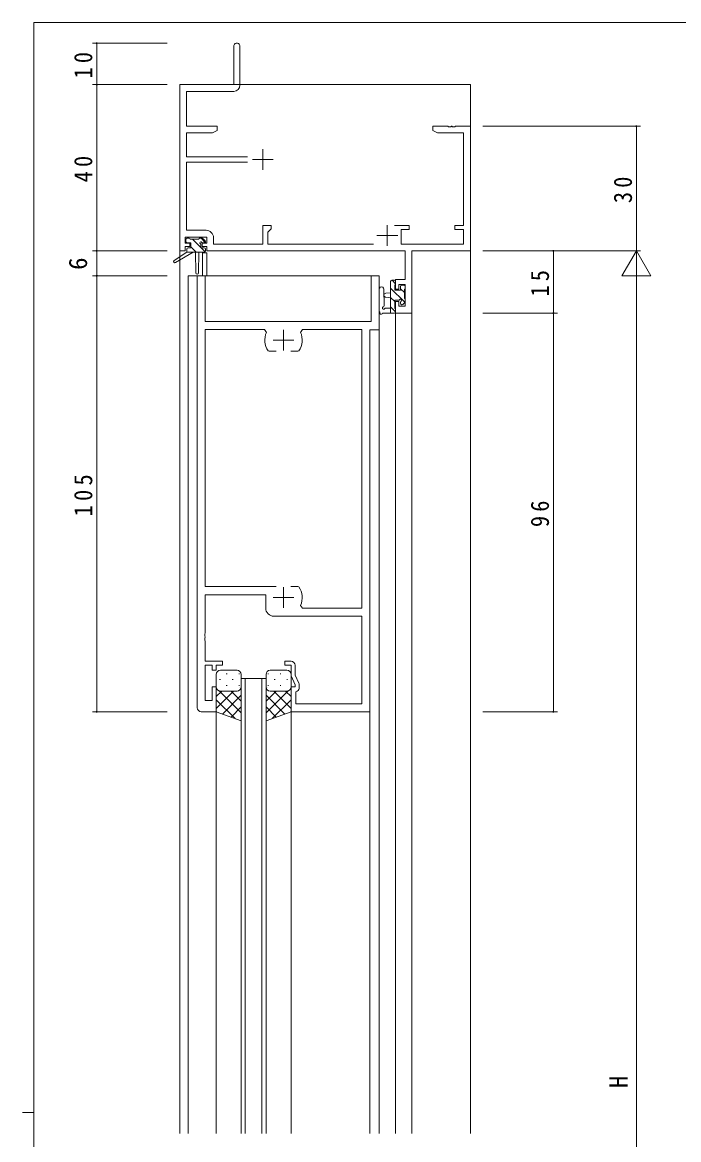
# Model space of a CAD drawing. Units: millimetres on the paper. Extents: x -397 to 397, y -282 to 282.
# Drawn here: x -396.7 to -238.6, y 10.3 to 279.3 of the extents above; entities that cross this region are included whole.
import ezdxf
from ezdxf.enums import TextEntityAlignment as Align

# ---------------------------------------------------------------- set-up
doc = ezdxf.new("R2010")
doc.units = ezdxf.units.MM
for name, color, linetype, lineweight in [('0-1_YKK_ZWAK', 7, 'Continuous', 18), ('0-3_YKK_11', 7, 'Continuous', 18), ('0-4_YKK_12', 2, 'Continuous', 18), ('0-5_YKK_13', 4, 'Continuous', 18), ('0-6_YKK_D', 6, 'Continuous', 18)]:
    doc.layers.add(name, color=color, linetype=linetype, lineweight=lineweight)
doc.styles.add('ＭＳ ゴシック', font='')
doc.styles.get('ＭＳ ゴシック').set_extended_font_data('MS Gothic')

msp = doc.modelspace()

# ---------------------------------------------------------------- linework, layer by layer
at = {"layer": '0-1_YKK_ZWAK'}
for p, q in [((-393.908, -245.688), (-393.908, 279.312)), ((376.092, 279.312), (-393.908, 279.312)), ((-396.708, 16.812), (-393.908, 16.812))]:
    msp.add_line(p, q, dxfattribs=at)
at = {"layer": '0-3_YKK_11'}
for p, q in [((-345.794, 264.312), (-345.794, 273.562)), ((-344.294, 273.562), (-344.294, 264.182)), ((-358.794, 264.312), (-345.794, 264.312)), ((-358.794, 224.312), (-358.794, 264.312)), ((-357.164, 262.682), (-357.164, 254.312)), ((-345.794, 262.682), (-357.164, 262.682)), ((-357.164, 254.312), (-349.794, 254.312)), ((-349.794, 253.312), (-350.885, 252.682)), ((-349.794, 254.312), (-349.794, 253.312)), ((-297.794, 254.312), (-294.252, 254.312)), ((-297.794, 253.312), (-297.794, 254.312)), ((-296.702, 252.682), (-297.794, 253.312)), ((-294.252, 254.312), (-294.069, 254.192)), ((-294.069, 254.192), (-293.519, 254.192)), ((-293.519, 254.192), (-293.335, 254.312)), ((-293.335, 254.312), (-293.252, 254.312)), ((-293.252, 254.312), (-293.069, 254.192)), ((-293.069, 254.192), (-292.519, 254.192)), ((-292.519, 254.192), (-292.335, 254.312)), ((-292.335, 254.312), (-288.794, 254.312)), ((-288.794, 254.312), (-288.794, 224.312)), ((-357.164, 252.682), (-357.164, 246.962)), ((-350.885, 252.682), (-357.164, 252.682)), ((-290.424, 252.682), (-296.702, 252.682)), ((-290.424, 230.412), (-290.424, 252.682)), ((-338.794, 248.812), (-338.794, 243.812)), ((-357.164, 246.962), (-342.494, 246.962)), ((-357.164, 245.662), (-357.164, 229.242)), ((-342.494, 245.662), (-357.164, 245.662)), ((-341.294, 246.312), (-336.294, 246.312)), ((-357.164, 229.242), (-352.464, 229.242)), ((-338.794, 230.412), (-336.794, 230.412)), ((-338.794, 225.942), (-338.794, 230.412)), ((-336.794, 229.612), (-337.594, 228.812)), ((-337.594, 228.812), (-337.594, 225.942)), ((-336.794, 230.412), (-336.794, 229.612)), ((-308.794, 230.512), (-308.794, 225.512)), ((-307.044, 230.412), (-303.494, 230.412)), ((-305.494, 229.412), (-305.494, 225.942)), ((-303.494, 229.412), (-305.494, 229.412)), ((-303.494, 230.412), (-303.494, 229.412)), ((-292.494, 230.412), (-290.424, 230.412)), ((-292.494, 229.412), (-292.494, 230.412)), ((-290.424, 229.412), (-292.494, 229.412)), ((-290.424, 225.942), (-290.424, 229.412)), ((-357.494, 227.612), (-357.494, 226.112)), ((-352.294, 227.612), (-357.494, 227.612)), ((-357.494, 226.112), (-356.394, 226.112)), ((-356.394, 226.112), (-356.394, 225.312)), ((-353.394, 226.112), (-352.294, 226.112)), ((-353.394, 225.312), (-353.394, 226.112)), ((-352.294, 226.112), (-352.294, 227.612)), ((-350.664, 227.442), (-350.664, 225.942)), ((-311.294, 228.012), (-306.294, 228.012)), ((-357.494, 224.312), (-358.794, 224.312)), ((-357.494, 225.312), (-357.494, 224.312)), ((-356.394, 225.312), (-357.494, 225.312)), ((-352.294, 225.312), (-353.394, 225.312)), ((-352.294, 224.312), (-352.294, 225.312)), ((-304.524, 224.312), (-352.294, 224.312)), ((-350.664, 225.942), (-338.794, 225.942)), ((-337.594, 225.942), (-312.144, 225.942)), ((-305.494, 225.942), (-290.424, 225.942)), ((-304.524, 217.412), (-304.524, 224.312)), ((-302.894, 224.312), (-302.894, 209.312)), ((-288.794, 224.312), (-302.894, 224.312)), ((-354.594, 218.312), (-352.664, 218.312)), ((-354.594, 114.312), (-354.594, 218.312)), ((-352.664, 218.312), (-352.664, 207.312)), ((-312.724, 218.312), (-310.794, 218.312)), ((-312.724, 207.312), (-312.724, 218.312)), ((-310.794, 218.312), (-310.794, 205.312)), ((-306.794, 217.412), (-304.524, 217.412)), ((-306.794, 215.112), (-306.794, 217.412)), ((-305.994, 216.212), (-305.994, 215.112)), ((-304.524, 216.212), (-305.994, 216.212)), ((-304.524, 210.942), (-304.524, 216.212)), ((-305.994, 215.112), (-306.794, 215.112)), ((-306.794, 212.112), (-305.994, 212.112)), ((-306.794, 209.312), (-306.794, 212.112)), ((-305.994, 212.112), (-305.994, 210.942)), ((-305.994, 210.942), (-304.524, 210.942)), ((-352.664, 207.312), (-312.724, 207.312)), ((-302.894, 209.312), (-306.794, 209.312)), ((-352.664, 205.382), (-338.345, 205.382)), ((-352.664, 143.512), (-352.664, 205.382)), ((-338.345, 205.382), (-337.89, 204.675)), ((-333.794, 200.312), (-333.794, 205.312)), ((-329.697, 204.675), (-329.242, 205.382)), ((-329.242, 205.382), (-314.924, 205.382)), ((-314.924, 205.382), (-314.924, 138.242)), ((-312.994, 205.312), (-312.994, 113.312)), ((-310.794, 205.312), (-312.994, 205.312)), ((-336.294, 202.812), (-331.294, 202.812)), ((-337.487, 200.241), (-337.24, 200.112)), ((-337.24, 200.112), (-335.544, 200.112)), ((-332.044, 200.112), (-330.347, 200.112)), ((-332.044, 200.112), (-330.347, 200.112)), ((-330.347, 200.112), (-330.101, 200.241)), ((-335.544, 143.512), (-352.664, 143.512)), ((-333.794, 138.312), (-333.794, 143.312)), ((-330.347, 143.512), (-332.044, 143.512)), ((-330.101, 143.384), (-330.347, 143.512)), ((-352.664, 141.512), (-352.664, 132.271)), ((-338.094, 141.512), (-352.664, 141.512)), ((-338.094, 138.312), (-338.094, 141.512)), ((-336.294, 140.812), (-331.294, 140.812)), ((-329.242, 138.242), (-329.697, 138.949)), ((-314.924, 138.242), (-329.242, 138.242)), ((-314.924, 136.312), (-336.094, 136.312)), ((-314.924, 115.242), (-314.924, 136.312)), ((-352.664, 132.271), (-352.784, 132.087)), ((-352.784, 132.087), (-352.784, 131.537)), ((-352.784, 131.537), (-352.664, 131.354)), ((-352.664, 131.271), (-352.784, 131.087)), ((-352.784, 131.087), (-352.784, 130.537)), ((-352.784, 130.537), (-352.664, 130.354)), ((-352.664, 131.354), (-352.664, 131.271)), ((-352.664, 130.354), (-352.664, 125.512)), ((-352.664, 125.512), (-348.494, 125.512)), ((-352.664, 124.512), (-352.664, 116.012)), ((-350.994, 124.512), (-352.664, 124.512)), ((-350.994, 123.312), (-350.994, 124.512)), ((-349.994, 124.512), (-349.994, 123.312)), ((-348.494, 124.512), (-349.994, 124.512)), ((-348.494, 125.512), (-348.494, 124.512)), ((-333.494, 125.512), (-331.994, 125.512)), ((-333.494, 124.512), (-333.494, 125.512)), ((-331.994, 124.512), (-333.494, 124.512)), ((-331.994, 121.957), (-331.994, 124.512)), ((-330.994, 124.512), (-330.994, 122.179)), ((-349.994, 123.312), (-350.994, 123.312)), ((-330.994, 119.812), (-331.994, 121.957)), ((-330.994, 122.179), (-330.087, 120.235)), ((-350.994, 119.312), (-349.994, 119.312)), ((-350.994, 116.012), (-350.994, 119.312)), ((-349.994, 119.312), (-349.994, 113.312)), ((-331.994, 119.312), (-330.994, 119.312)), ((-331.994, 113.312), (-331.994, 119.312)), ((-330.994, 119.312), (-330.994, 119.812)), ((-329.994, 119.812), (-329.994, 119.152)), ((-352.664, 116.012), (-350.994, 116.012)), ((-330.494, 118.286), (-330.794, 118.112)), ((-330.794, 118.112), (-330.794, 115.242)), ((-349.994, 113.312), (-353.594, 113.312)), ((-312.994, 113.312), (-331.994, 113.312)), ((-330.794, 115.242), (-314.924, 115.242))]:
    msp.add_line(p, q, dxfattribs=at)
for centre, radius, start, end in [((-345.044, 273.562), 0.75, 359.99999, 180.00001), ((-345.794, 264.182), 1.5, 270.00001, 359.99999), ((-352.464, 227.442), 1.8, 0.00001, 89.99999), ((-333.794, 202.812), 4.5, 155.54363, 214.84992), ((-333.794, 202.812), 4.5, 325.15008, 24.45637), ((-333.794, 140.812), 4.5, 335.54363, 34.84992), ((-336.094, 138.312), 2, 180.00001, 269.99999), ((-331.994, 124.512), 1, 0.00001, 89.99999), ((-330.994, 119.152), 1, 300, 0.00003), ((-330.994, 119.812), 1, 359.99999, 24.99997), ((-353.594, 114.312), 1, 180.00001, 269.99999)]:
    msp.add_arc(centre, radius, start, end, dxfattribs=at)
at = {"layer": '0-4_YKK_12'}
for p, q in [((-288.794, 264.312), (-358.794, 264.312)), ((-358.794, 264.312), (-358.794, 11.812)), ((-288.794, 264.312), (-288.794, 11.812)), ((-352.294, 223.812), (-353.294, 223.812)), ((-353.294, 223.812), (-353.294, 218.312)), ((-352.294, 223.812), (-352.294, 218.312)), ((-356.794, 218.312), (-356.794, 11.812)), ((-356.794, 218.312), (-310.794, 218.312)), ((-310.794, 218.312), (-310.794, 11.812)), ((-306.794, 209.312), (-302.894, 209.312)), ((-306.794, 209.312), (-306.794, 11.812)), ((-302.894, 209.312), (-302.894, 11.812)), ((-343.994, 121.312), (-337.994, 121.312)), ((-343.994, 11.812), (-343.994, 121.312)), ((-342.994, 121.312), (-342.994, 11.812)), ((-338.994, 11.812), (-338.994, 121.312)), ((-337.994, 121.312), (-337.994, 11.812)), ((-349.994, 113.312), (-349.994, 11.812)), ((-331.994, 113.312), (-331.994, 11.812)), ((-312.994, 113.612), (-312.994, 11.812))]:
    msp.add_line(p, q, dxfattribs=at)
at = {"layer": '0-5_YKK_13'}
for p, q in [((-357.294, 226.512), (-357.294, 227.012)), ((-357.052, 226.218), (-357.288, 226.454)), ((-356.994, 227.312), (-356.494, 227.312)), ((-356.094, 226.212), (-356.994, 226.212)), ((-356.294, 227.112), (-354.194, 227.112)), ((-356.094, 225.012), (-356.094, 226.212)), ((-353.694, 225.105), (-355.701, 227.112)), ((-353.994, 227.312), (-353.394, 227.312)), ((-352.663, 226.32), (-353.656, 227.312)), ((-352.894, 226.212), (-353.233, 226.212)), ((-353.181, 227.224), (-352.681, 226.724)), ((-357.094, 224.012), (-360.16, 221.962)), ((-355.594, 224.012), (-359.839, 221.455)), ((-357.094, 224.712), (-357.094, 224.012)), ((-357.091, 224.012), (-357.094, 224.015)), ((-352.894, 224.012), (-357.094, 224.012)), ((-356.794, 225.012), (-356.094, 225.012)), ((-354.846, 224.012), (-356.094, 225.26)), ((-354.994, 224.012), (-354.891, 219.004)), ((-354.191, 224.012), (-354.291, 219.004)), ((-353.694, 225.751), (-353.694, 225.012)), ((-353.694, 225.012), (-352.894, 225.012)), ((-352.685, 224.097), (-353.601, 225.012)), ((-352.594, 224.712), (-352.594, 224.312)), ((-307.994, 209.311), (-307.994, 216.911)), ((-307.994, 215.326), (-304.574, 211.906)), ((-307.694, 217.211), (-307.094, 217.211)), ((-307.633, 217.211), (-306.794, 216.371)), ((-306.994, 216.111), (-306.994, 214.811)), ((-306.794, 216.911), (-306.794, 216.311)), ((-305.594, 214.811), (-305.594, 215.711)), ((-305.294, 216.011), (-304.794, 216.011)), ((-304.494, 215.711), (-304.494, 215.211)), ((-310.794, 215.039), (-310.794, 209.877)), ((-309.594, 215.039), (-309.591, 211.078)), ((-307.994, 214.211), (-309.138, 214.109)), ((-307.994, 213.011), (-309.138, 213.113)), ((-307.994, 213.081), (-306.994, 212.081)), ((-306.994, 214.811), (-305.594, 214.811)), ((-305.594, 215.171), (-304.694, 214.271)), ((-304.694, 215.011), (-304.694, 212.911)), ((-304.494, 212.711), (-304.494, 212.111)), ((-309.174, 210.511), (-307.994, 210.511)), ((-307.994, 210.836), (-306.794, 209.636)), ((-306.994, 212.411), (-306.994, 210.411)), ((-306.055, 212.411), (-306.994, 212.411)), ((-306.794, 210.211), (-306.794, 209.611)), ((-305.594, 211.611), (-305.594, 211.95)), ((-304.581, 211.899), (-305.081, 211.399)), ((-307.094, 209.311), (-309.774, 209.311)), ((-349.994, 119.312), (-349.994, 122.312)), ((-348.99, 121.062), (-349.19, 121.062)), ((-344.994, 123.312), (-348.994, 123.312)), ((-347.375, 122.477), (-347.575, 122.477)), ((-345.96, 121.062), (-346.16, 121.062)), ((-344.407, 122.477), (-344.545, 122.477)), ((-343.994, 119.312), (-343.994, 122.312)), ((-337.994, 119.312), (-337.994, 122.312)), ((-337.58, 122.477), (-337.442, 122.477)), ((-336.994, 123.312), (-332.994, 123.312)), ((-336.027, 121.062), (-335.827, 121.062)), ((-334.612, 122.477), (-334.412, 122.477)), ((-332.997, 121.062), (-332.797, 121.062)), ((-331.994, 119.312), (-331.994, 122.312)), ((-349.994, 113.312), (-349.994, 119.312)), ((-349.994, 119.049), (-349.943, 118.999)), ((-349.307, 118.363), (-343.994, 113.049)), ((-347.375, 119.647), (-347.575, 119.647)), ((-344.394, 119.647), (-344.545, 119.647)), ((-344.411, 119.124), (-344.394, 119.106)), ((-343.994, 111.169), (-343.994, 119.312)), ((-337.994, 111.169), (-337.994, 119.312)), ((-332.68, 118.363), (-337.994, 113.049)), ((-337.594, 119.647), (-337.442, 119.647)), ((-337.576, 119.124), (-337.594, 119.106)), ((-334.612, 119.647), (-334.412, 119.647)), ((-331.994, 119.049), (-332.044, 118.999)), ((-331.994, 113.312), (-331.994, 119.312)), ((-348.665, 118.312), (-349.994, 116.984)), ((-345.836, 118.312), (-349.994, 114.155)), ((-349.994, 116.221), (-345.469, 111.696)), ((-344.994, 118.312), (-348.994, 118.312)), ((-348.994, 118.312), (-344.994, 118.312)), ((-343.994, 117.327), (-348.531, 112.79)), ((-346.428, 118.312), (-343.994, 115.878)), ((-335.559, 118.312), (-337.994, 115.878)), ((-337.994, 117.327), (-333.457, 112.79)), ((-336.994, 118.312), (-332.994, 118.312)), ((-332.994, 118.312), (-336.994, 118.312)), ((-331.994, 116.221), (-336.518, 111.696)), ((-336.151, 118.312), (-331.994, 114.155)), ((-333.322, 118.312), (-331.994, 116.984)), ((-349.994, 113.393), (-349.869, 113.268)), ((-343.994, 111.169), (-349.994, 113.312)), ((-343.994, 114.498), (-346.446, 112.045)), ((-337.994, 114.498), (-335.541, 112.045)), ((-337.994, 111.169), (-331.994, 113.312)), ((-331.994, 113.393), (-332.119, 113.268))]:
    msp.add_line(p, q, dxfattribs=at)
for centre, radius, start, end in [((-356.994, 227.012), 0.3, 90, 180), ((-356.994, 226.512), 0.3, 180, 270), ((-356.494, 227.112), 0.2, 0, 90), ((-353.994, 227.112), 0.2, 90, 180), ((-353.694, 226.212), 0.25, 33.05573, 236.94427), ((-353.994, 225.751), 0.3, 0, 56.94427), ((-353.233, 226.512), 0.3, 213.05573, 270), ((-353.394, 227.012), 0.3, 45, 90), ((-352.894, 226.512), 0.3, 270, 45), ((-356.794, 224.712), 0.3, 90, 180), ((-352.894, 224.712), 0.3, 0, 90), ((-352.894, 224.312), 0.3, 270, 0), ((-359.994, 221.712), 0.3, 123.76905, 301.06147), ((-354.591, 219.01), 0.3, 181.16963, 358.85539), ((-310.194, 215.038), 0.6, 0.04023, 180.04023), ((-307.694, 216.911), 0.3, 90, 180), ((-307.094, 216.911), 0.3, 0, 90), ((-306.994, 216.311), 0.2, 270, 0), ((-305.294, 215.711), 0.3, 90, 180), ((-304.794, 215.711), 0.3, 0, 90), ((-304.694, 215.211), 0.2, 270, 0), ((-309.094, 213.611), 0.5, 95.09207, 264.90793), ((-306.055, 212.711), 0.3, 270, 326.94427), ((-305.594, 212.411), 0.25, 303.05573, 146.94427), ((-304.694, 212.711), 0.2, 0, 90), ((-310.494, 209.877), 0.3, 180, 229.47122), ((-309.694, 210.511), 0.3, 109.18976, 330), ((-309.891, 211.077), 0.3, 289.18976, 0.04023), ((-309.174, 210.211), 0.3, 90, 150), ((-306.994, 210.211), 0.2, 360, 90), ((-305.294, 211.95), 0.3, 123.05573, 180), ((-305.294, 211.611), 0.3, 180, 315), ((-304.794, 212.111), 0.3, 315, 0), ((-310.884, 209.42), 0.3, 349.47122, 49.47122), ((-310.294, 209.311), 0.3, 169.47122, 330), ((-309.774, 209.011), 0.3, 90, 150), ((-307.094, 209.611), 0.3, 270, 0), ((-348.994, 122.312), 1, 90, 180), ((-344.994, 122.312), 1, 0, 90), ((-336.994, 122.312), 1, 90, 180), ((-332.994, 122.312), 1, 0, 90), ((-348.994, 119.312), 1, 180, 270), ((-348.994, 119.312), 1, 180.0001, 270), ((-344.994, 119.312), 1, 270, 0), ((-336.994, 119.312), 1, 180, 270), ((-332.994, 119.312), 1, 270, 0), ((-332.994, 119.312), 1, 270, 359.9999)]:
    msp.add_arc(centre, radius, start, end, dxfattribs=at)
at = {"layer": '0-6_YKK_D'}
for p, q in [((-361.794, 274.312), (-379.794, 274.312)), ((-378.794, 274.312), (-378.794, 264.312)), ((-361.794, 264.312), (-379.794, 264.312)), ((-361.794, 264.312), (-379.794, 264.312)), ((-378.794, 264.312), (-378.794, 224.312)), ((-285.794, 254.312), (-247.794, 254.312)), ((-248.794, 254.312), (-248.794, 224.312)), ((-361.794, 224.312), (-379.794, 224.312)), ((-361.794, 224.312), (-379.794, 224.312)), ((-378.794, 224.312), (-378.794, 218.312)), ((-285.794, 224.312), (-247.794, 224.312)), ((-285.794, 224.312), (-267.794, 224.312)), ((-285.794, 224.312), (-247.794, 224.312)), ((-268.794, 224.312), (-268.794, 209.312)), ((-248.794, 224.312), (-252.294, 218.25)), ((-248.794, 224.312), (-248.794, 212.188)), ((-248.794, 224.312), (-245.294, 218.25)), ((-361.794, 218.312), (-379.794, 218.312)), ((-361.794, 218.312), (-379.794, 218.312)), ((-378.794, 218.312), (-378.794, 113.312)), ((-252.294, 218.25), (-245.294, 218.25)), ((-248.794, 217.312), (-248.794, -168.688)), ((-285.794, 209.312), (-267.794, 209.312)), ((-285.794, 209.312), (-267.794, 209.312)), ((-268.794, 209.312), (-268.794, 113.312)), ((-361.794, 113.312), (-379.794, 113.312)), ((-285.794, 113.312), (-267.794, 113.312))]:
    msp.add_line(p, q, dxfattribs=at)
for centre, start, end in [((-378.794, 274.312), 90, 270), ((-378.794, 274.312), 270, 90), ((-378.794, 264.312), 90, 270), ((-378.794, 264.312), 90, 270), ((-378.794, 264.312), 270, 90), ((-378.794, 264.312), 270, 90), ((-248.794, 254.312), 90, 270), ((-248.794, 254.312), 270, 90), ((-378.794, 224.312), 90, 270), ((-378.794, 224.312), 90, 270), ((-378.794, 224.312), 270, 90), ((-378.794, 224.312), 270, 90), ((-268.794, 224.312), 90, 270), ((-268.794, 224.312), 270, 90), ((-378.794, 218.312), 90, 270), ((-378.794, 218.312), 90, 270), ((-378.794, 218.312), 270, 90), ((-378.794, 218.312), 270, 90), ((-268.794, 209.312), 90, 270), ((-268.794, 209.312), 90, 270), ((-268.794, 209.312), 270, 90), ((-268.794, 209.312), 270, 90), ((-378.794, 113.312), 90, 270), ((-378.794, 113.312), 270, 90), ((-268.794, 113.312), 90, 270), ((-268.794, 113.312), 270, 90)]:
    msp.add_arc(centre, 0.106, start, end, dxfattribs=at)

# ---------------------------------------------------------------- texts
at = {"layer": '0-6_YKK_D', "color": 7, "style": 'ＭＳ ゴシック'}
for s, p in [('6', (-379.794, 219.712)), ('H', (-249.594, 22.712))]:
    msp.add_text(s, height=4.399, rotation=90, dxfattribs=at).set_placement(p, align=Align.BOTTOM_LEFT)
at = {"layer": '0-6_YKK_D', "color": 7, "char_height": 4.399, "attachment_point": 7, "rotation": 90, "style": 'ＭＳ ゴシック'}
for s, insert in [('\\T1.37;\\W0.9;10', (-379.794, 265.792)), ('\\T1.37;\\W0.9;40', (-379.794, 240.792)), ('\\T1.37;\\W0.9;30', (-249.794, 235.792)), ('\\T1.37;\\W0.9;15', (-269.794, 213.292)), ('\\T1.38;\\W0.9;105', (-379.794, 160.372)), ('\\T1.37;\\W0.9;96', (-269.794, 157.792))]:
    msp.add_mtext(s, dxfattribs=dict(at, insert=insert))

doc.saveas('drawing.dxf')
